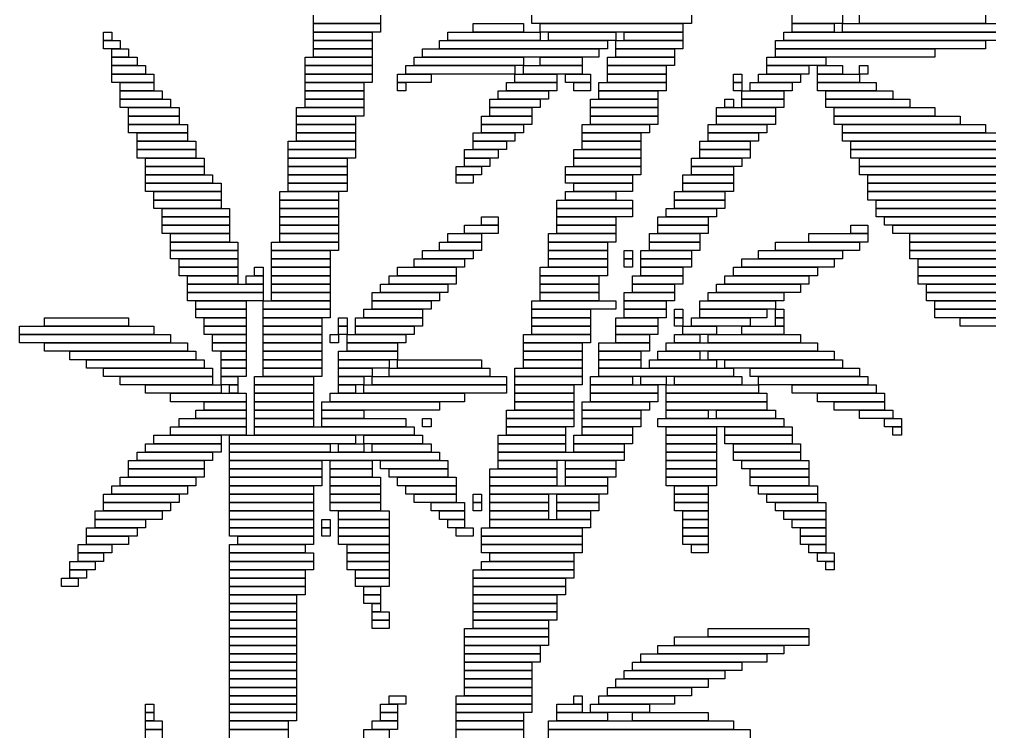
# Model space of a CAD drawing. Extents: x 290 to 734, y 306 to 705.
# Drawn here: x 292 to 407.5, y 569.5 to 654.5 of the extents above; entities that cross this region are included whole.
import ezdxf

# ---------------------------------------------------------------- set-up
doc = ezdxf.new("R2010")
doc.units = 0

msp = doc.modelspace()

# ---------------------------------------------------------------- linework, layer by layer
for p, q in [((327, 654), (327, 655)), ((335, 655), (335, 654)), ((353, 654), (353, 655)), ((372, 655), (372, 654)), ((384, 654), (384, 655)), ((390, 655), (390, 654)), ((392, 654), (392, 655)), ((407, 655), (407, 654)), ((335, 654), (327, 654)), ((327, 654), (335, 654)), ((327, 653), (327, 654)), ((335, 654), (335, 653)), ((346, 654), (352, 654)), ((346, 653), (346, 654)), ((352, 654), (352, 653)), ((372, 654), (353, 654)), ((354, 654), (371, 654)), ((354, 653), (354, 654)), ((371, 654), (371, 653)), ((390, 654), (384, 654)), ((384, 654), (389, 654)), ((384, 653), (384, 654)), ((389, 654), (389, 653)), ((390, 654), (409, 654)), ((390, 653), (390, 654)), ((407, 654), (392, 654)), ((302, 653), (303, 653)), ((302, 652), (302, 653)), ((303, 653), (303, 652)), ((335, 653), (327, 653)), ((327, 653), (334, 653)), ((327, 652), (327, 653)), ((334, 653), (334, 652)), ((343, 653), (354, 653)), ((343, 652), (343, 653)), ((352, 653), (346, 653)), ((371, 653), (354, 653)), ((354, 653), (354, 652)), ((355, 653), (363, 653)), ((355, 652), (355, 653)), ((363, 653), (363, 652)), ((364, 653), (371, 653)), ((364, 652), (364, 653)), ((371, 653), (371, 652)), ((383, 653), (411, 653)), ((383, 652), (383, 653)), ((389, 653), (384, 653)), ((409, 653), (390, 653)), ((303, 652), (302, 652)), ((302, 652), (304, 652)), ((302, 651), (302, 652)), ((304, 652), (304, 651)), ((334, 652), (327, 652)), ((327, 652), (334, 652)), ((327, 651), (327, 652)), ((334, 652), (334, 651)), ((342, 652), (362, 652)), ((342, 651), (342, 652)), ((354, 652), (343, 652)), ((363, 652), (355, 652)), ((362, 652), (362, 651)), ((363, 652), (371, 652)), ((363, 651), (363, 652)), ((371, 652), (364, 652)), ((371, 652), (371, 651)), ((382, 652), (407, 652)), ((382, 651), (382, 652)), ((411, 652), (383, 652)), ((407, 652), (407, 651)), ((304, 651), (302, 651)), ((303, 651), (305, 651)), ((303, 650), (303, 651)), ((305, 651), (305, 650)), ((334, 651), (327, 651)), ((327, 651), (334, 651)), ((327, 650), (327, 651)), ((334, 651), (334, 650)), ((340, 651), (361, 651)), ((340, 650), (340, 651)), ((362, 651), (342, 651)), ((361, 651), (361, 650)), ((371, 651), (363, 651)), ((363, 651), (370, 651)), ((363, 650), (363, 651)), ((370, 651), (370, 650)), ((407, 651), (382, 651)), ((382, 651), (401, 651)), ((382, 650), (382, 651)), ((401, 651), (401, 650)), ((305, 650), (303, 650)), ((303, 650), (306, 650)), ((303, 649), (303, 650)), ((306, 650), (306, 649)), ((326, 650), (334, 650)), ((326, 649), (326, 650)), ((334, 650), (327, 650)), ((334, 650), (334, 649)), ((339, 650), (352, 650)), ((339, 649), (339, 650)), ((361, 650), (340, 650)), ((352, 650), (352, 649)), ((354, 650), (359, 650)), ((354, 649), (354, 650)), ((359, 650), (359, 649)), ((362, 650), (370, 650)), ((362, 649), (362, 650)), ((370, 650), (363, 650)), ((370, 650), (370, 649)), ((381, 650), (388, 650)), ((381, 649), (381, 650)), ((401, 650), (382, 650)), ((388, 650), (388, 649)), ((306, 649), (303, 649)), ((303, 649), (307, 649)), ((303, 648), (303, 649)), ((307, 648), (303, 648)), ((303, 648), (308, 648)), ((303, 647), (303, 648)), ((307, 649), (307, 648)), ((308, 648), (308, 647)), ((334, 649), (326, 649)), ((326, 649), (334, 649)), ((326, 648), (326, 649)), ((334, 648), (326, 648)), ((326, 648), (334, 648)), ((326, 647), (326, 648)), ((334, 649), (334, 648)), ((334, 648), (334, 647)), ((337, 648), (341, 648)), ((337, 647), (337, 648)), ((338, 649), (351, 649)), ((338, 648), (338, 649)), ((351, 648), (338, 648)), ((352, 649), (339, 649)), ((341, 648), (341, 647)), ((351, 649), (351, 648)), ((351, 648), (356, 648)), ((351, 647), (351, 648)), ((352, 649), (359, 649)), ((352, 648), (352, 649)), ((359, 648), (352, 648)), ((359, 649), (354, 649)), ((356, 648), (356, 647)), ((357, 648), (360, 648)), ((357, 647), (357, 648)), ((359, 649), (359, 648)), ((360, 648), (360, 647)), ((370, 649), (362, 649)), ((362, 649), (369, 649)), ((362, 648), (362, 649)), ((369, 648), (362, 648)), ((362, 648), (369, 648)), ((362, 647), (362, 648)), ((369, 649), (369, 648)), ((369, 648), (369, 647)), ((377, 648), (378, 648)), ((377, 647), (377, 648)), ((378, 648), (378, 647)), ((380, 648), (385, 648)), ((380, 647), (380, 648)), ((388, 649), (381, 649)), ((381, 649), (386, 649)), ((381, 648), (381, 649)), ((386, 648), (381, 648)), ((385, 648), (385, 647)), ((386, 649), (386, 648)), ((387, 649), (390, 649)), ((387, 648), (387, 649)), ((390, 648), (387, 648)), ((387, 648), (392, 648)), ((387, 647), (387, 648)), ((390, 649), (390, 648)), ((392, 649), (393, 649)), ((392, 648), (392, 649)), ((393, 648), (392, 648)), ((392, 648), (392, 647)), ((393, 649), (393, 648)), ((308, 647), (303, 647)), ((304, 647), (308, 647)), ((304, 646), (304, 647)), ((308, 647), (308, 646)), ((334, 647), (326, 647)), ((326, 647), (333, 647)), ((326, 646), (326, 647)), ((333, 647), (333, 646)), ((341, 647), (337, 647)), ((337, 647), (338, 647)), ((337, 646), (337, 647)), ((338, 647), (338, 646)), ((350, 647), (356, 647)), ((350, 646), (350, 647)), ((356, 647), (351, 647)), ((356, 647), (356, 646)), ((360, 647), (357, 647)), ((358, 647), (360, 647)), ((358, 646), (358, 647)), ((360, 647), (360, 646)), ((361, 647), (369, 647)), ((361, 646), (361, 647)), ((369, 647), (362, 647)), ((369, 647), (369, 646)), ((378, 647), (377, 647)), ((377, 647), (378, 647)), ((377, 646), (377, 647)), ((378, 647), (378, 646)), ((379, 647), (384, 647)), ((379, 646), (379, 647)), ((385, 647), (380, 647)), ((384, 647), (384, 646)), ((392, 647), (387, 647)), ((387, 647), (394, 647)), ((387, 646), (387, 647)), ((394, 647), (394, 646)), ((308, 646), (304, 646)), ((304, 646), (309, 646)), ((304, 645), (304, 646)), ((309, 646), (309, 645)), ((333, 646), (326, 646)), ((326, 646), (333, 646)), ((326, 645), (326, 646)), ((333, 646), (333, 645)), ((338, 646), (337, 646)), ((349, 646), (355, 646)), ((349, 645), (349, 646)), ((356, 646), (350, 646)), ((355, 646), (355, 645)), ((360, 646), (358, 646)), ((369, 646), (361, 646)), ((361, 646), (368, 646)), ((361, 645), (361, 646)), ((368, 646), (368, 645)), ((378, 646), (377, 646)), ((378, 646), (383, 646)), ((378, 645), (378, 646)), ((384, 646), (379, 646)), ((383, 646), (383, 645)), ((394, 646), (387, 646)), ((388, 646), (396, 646)), ((388, 645), (388, 646)), ((396, 646), (396, 645)), ((309, 645), (304, 645)), ((304, 645), (310, 645)), ((304, 644), (304, 645)), ((310, 645), (310, 644)), ((333, 645), (326, 645)), ((326, 645), (333, 645)), ((326, 644), (326, 645)), ((333, 645), (333, 644)), ((348, 645), (354, 645)), ((348, 644), (348, 645)), ((355, 645), (349, 645)), ((354, 645), (354, 644)), ((360, 645), (368, 645)), ((360, 644), (360, 645)), ((368, 645), (361, 645)), ((368, 645), (368, 644)), ((376, 645), (377, 645)), ((376, 644), (376, 645)), ((377, 645), (377, 644)), ((383, 645), (378, 645)), ((378, 645), (383, 645)), ((378, 644), (378, 645)), ((383, 645), (383, 644)), ((396, 645), (388, 645)), ((388, 645), (398, 645)), ((388, 644), (388, 645)), ((398, 645), (398, 644)), ((310, 644), (304, 644)), ((305, 644), (311, 644)), ((305, 643), (305, 644)), ((311, 644), (311, 643)), ((325, 644), (333, 644)), ((325, 643), (325, 644)), ((333, 644), (326, 644)), ((333, 644), (333, 643)), ((354, 644), (348, 644)), ((348, 644), (353, 644)), ((348, 643), (348, 644)), ((353, 644), (353, 643)), ((368, 644), (360, 644)), ((360, 644), (368, 644)), ((360, 643), (360, 644)), ((368, 644), (368, 643)), ((375, 644), (382, 644)), ((375, 643), (375, 644)), ((377, 644), (376, 644)), ((383, 644), (378, 644)), ((382, 644), (382, 643)), ((398, 644), (388, 644)), ((389, 644), (401, 644)), ((389, 643), (389, 644)), ((401, 644), (401, 643)), ((311, 643), (305, 643)), ((305, 643), (311, 643)), ((305, 642), (305, 643)), ((311, 643), (311, 642)), ((333, 643), (325, 643)), ((325, 643), (332, 643)), ((325, 642), (325, 643)), ((332, 643), (332, 642)), ((347, 643), (353, 643)), ((347, 642), (347, 643)), ((353, 643), (348, 643)), ((353, 643), (353, 642)), ((368, 643), (360, 643)), ((360, 643), (368, 643)), ((360, 642), (360, 643)), ((368, 643), (368, 642)), ((382, 643), (375, 643)), ((375, 643), (382, 643)), ((375, 642), (375, 643)), ((382, 643), (382, 642)), ((401, 643), (389, 643)), ((389, 643), (404, 643)), ((389, 642), (389, 643)), ((404, 643), (404, 642)), ((311, 642), (305, 642)), ((305, 642), (312, 642)), ((305, 641), (305, 642)), ((312, 642), (312, 641)), ((332, 642), (325, 642)), ((325, 642), (332, 642)), ((325, 641), (325, 642)), ((332, 642), (332, 641)), ((353, 642), (347, 642)), ((347, 642), (352, 642)), ((347, 641), (347, 642)), ((352, 642), (352, 641)), ((359, 642), (367, 642)), ((359, 641), (359, 642)), ((368, 642), (360, 642)), ((367, 642), (367, 641)), ((374, 642), (381, 642)), ((374, 641), (374, 642)), ((382, 642), (375, 642)), ((381, 642), (381, 641)), ((404, 642), (389, 642)), ((390, 642), (407, 642)), ((390, 641), (390, 642)), ((407, 642), (407, 641)), ((312, 641), (305, 641)), ((306, 641), (312, 641)), ((306, 640), (306, 641)), ((312, 640), (306, 640)), ((306, 640), (313, 640)), ((306, 639), (306, 640)), ((312, 641), (312, 640)), ((313, 640), (313, 639)), ((324, 640), (332, 640)), ((324, 639), (324, 640)), ((332, 641), (325, 641)), ((325, 641), (332, 641)), ((325, 640), (325, 641)), ((332, 640), (325, 640)), ((332, 641), (332, 640)), ((332, 640), (332, 639)), ((346, 641), (351, 641)), ((346, 640), (346, 641)), ((351, 640), (346, 640)), ((346, 640), (350, 640)), ((346, 639), (346, 640)), ((352, 641), (347, 641)), ((350, 640), (350, 639)), ((351, 641), (351, 640)), ((367, 641), (359, 641)), ((359, 641), (366, 641)), ((359, 640), (359, 641)), ((366, 640), (359, 640)), ((359, 640), (366, 640)), ((359, 639), (359, 640)), ((366, 641), (366, 640)), ((366, 640), (366, 639)), ((373, 640), (379, 640)), ((373, 639), (373, 640)), ((381, 641), (374, 641)), ((374, 641), (380, 641)), ((374, 640), (374, 641)), ((380, 640), (374, 640)), ((379, 640), (379, 639)), ((380, 641), (380, 640)), ((407, 641), (390, 641)), ((390, 641), (410, 641)), ((390, 640), (390, 641)), ((410, 640), (390, 640)), ((391, 640), (414, 640)), ((391, 639), (391, 640)), ((313, 639), (306, 639)), ((306, 639), (313, 639)), ((306, 638), (306, 639)), ((313, 639), (313, 638)), ((332, 639), (324, 639)), ((324, 639), (332, 639)), ((324, 638), (324, 639)), ((332, 639), (332, 638)), ((345, 639), (349, 639)), ((345, 638), (345, 639)), ((350, 639), (346, 639)), ((349, 639), (349, 638)), ((358, 639), (366, 639)), ((358, 638), (358, 639)), ((366, 639), (359, 639)), ((366, 639), (366, 638)), ((379, 639), (373, 639)), ((373, 639), (379, 639)), ((373, 638), (373, 639)), ((379, 639), (379, 638)), ((414, 639), (391, 639)), ((391, 639), (418, 639)), ((391, 638), (391, 639)), ((313, 638), (306, 638)), ((307, 638), (314, 638)), ((307, 637), (307, 638)), ((314, 638), (314, 637)), ((332, 638), (324, 638)), ((324, 638), (331, 638)), ((324, 637), (324, 638)), ((331, 638), (331, 637)), ((349, 638), (345, 638)), ((345, 638), (348, 638)), ((345, 637), (345, 638)), ((348, 638), (348, 637)), ((366, 638), (358, 638)), ((358, 638), (366, 638)), ((358, 637), (358, 638)), ((366, 638), (366, 637)), ((372, 638), (378, 638)), ((372, 637), (372, 638)), ((379, 638), (373, 638)), ((378, 638), (378, 637)), ((418, 638), (391, 638)), ((392, 638), (421, 638)), ((392, 637), (392, 638)), ((314, 637), (307, 637)), ((307, 637), (314, 637)), ((307, 636), (307, 637)), ((314, 637), (314, 636)), ((331, 637), (324, 637)), ((324, 637), (331, 637)), ((324, 636), (324, 637)), ((331, 637), (331, 636)), ((344, 637), (347, 637)), ((344, 636), (344, 637)), ((348, 637), (345, 637)), ((347, 637), (347, 636)), ((357, 637), (366, 637)), ((357, 636), (357, 637)), ((366, 637), (358, 637)), ((366, 637), (366, 636)), ((378, 637), (372, 637)), ((372, 637), (377, 637)), ((372, 636), (372, 637)), ((377, 637), (377, 636)), ((421, 637), (392, 637)), ((392, 637), (425, 637)), ((392, 636), (392, 637)), ((314, 636), (307, 636)), ((307, 636), (315, 636)), ((307, 635), (307, 636)), ((315, 636), (315, 635)), ((331, 636), (324, 636)), ((324, 636), (331, 636)), ((324, 635), (324, 636)), ((331, 636), (331, 635)), ((347, 636), (344, 636)), ((344, 636), (346, 636)), ((344, 635), (344, 636)), ((346, 636), (346, 635)), ((366, 636), (357, 636)), ((357, 636), (365, 636)), ((357, 635), (357, 636)), ((365, 636), (365, 635)), ((371, 636), (377, 636)), ((371, 635), (371, 636)), ((377, 636), (372, 636)), ((377, 636), (377, 635)), ((425, 636), (392, 636)), ((393, 636), (430, 636)), ((393, 635), (393, 636)), ((315, 635), (307, 635)), ((307, 635), (316, 635)), ((307, 634), (307, 635)), ((316, 635), (316, 634)), ((331, 635), (324, 635)), ((324, 635), (331, 635)), ((324, 634), (324, 635)), ((331, 635), (331, 634)), ((346, 635), (344, 635)), ((365, 635), (357, 635)), ((358, 635), (365, 635)), ((358, 634), (358, 635)), ((365, 635), (365, 634)), ((377, 635), (371, 635)), ((371, 635), (377, 635)), ((371, 634), (371, 635)), ((377, 635), (377, 634)), ((430, 635), (393, 635)), ((393, 635), (436, 635)), ((393, 634), (393, 635)), ((316, 634), (307, 634)), ((308, 634), (316, 634)), ((308, 633), (308, 634)), ((316, 633), (308, 633)), ((308, 633), (316, 633)), ((308, 632), (308, 633)), ((316, 634), (316, 633)), ((316, 633), (316, 632)), ((323, 634), (330, 634)), ((323, 633), (323, 634)), ((330, 633), (323, 633)), ((323, 633), (330, 633)), ((323, 632), (323, 633)), ((331, 634), (324, 634)), ((330, 634), (330, 633)), ((330, 633), (330, 632)), ((356, 633), (365, 633)), ((356, 632), (356, 633)), ((357, 634), (363, 634)), ((357, 633), (357, 634)), ((363, 633), (357, 633)), ((365, 634), (358, 634)), ((363, 634), (363, 633)), ((365, 633), (365, 632)), ((370, 634), (376, 634)), ((370, 633), (370, 634)), ((376, 633), (370, 633)), ((370, 633), (376, 633)), ((370, 632), (370, 633)), ((377, 634), (371, 634)), ((376, 634), (376, 633)), ((376, 633), (376, 632)), ((436, 634), (393, 634)), ((393, 634), (441, 634)), ((393, 633), (393, 634)), ((441, 633), (393, 633)), ((394, 633), (448, 633)), ((394, 632), (394, 633)), ((316, 632), (308, 632)), ((309, 632), (317, 632)), ((309, 631), (309, 632)), ((317, 632), (317, 631)), ((330, 632), (323, 632)), ((323, 632), (330, 632)), ((323, 631), (323, 632)), ((330, 632), (330, 631)), ((365, 632), (356, 632)), ((356, 632), (365, 632)), ((356, 631), (356, 632)), ((365, 632), (365, 631)), ((369, 632), (375, 632)), ((369, 631), (369, 632)), ((376, 632), (370, 632)), ((375, 632), (375, 631)), ((448, 632), (394, 632)), ((394, 632), (455, 632)), ((394, 631), (394, 632)), ((317, 631), (309, 631)), ((309, 631), (317, 631)), ((309, 630), (309, 631)), ((317, 631), (317, 630)), ((330, 631), (323, 631)), ((323, 631), (330, 631)), ((323, 630), (323, 631)), ((330, 631), (330, 630)), ((347, 631), (349, 631)), ((347, 630), (347, 631)), ((349, 631), (349, 630)), ((365, 631), (356, 631)), ((356, 631), (363, 631)), ((356, 630), (356, 631)), ((363, 631), (363, 630)), ((368, 631), (374, 631)), ((368, 630), (368, 631)), ((375, 631), (369, 631)), ((374, 631), (374, 630)), ((455, 631), (394, 631)), ((395, 631), (466, 631)), ((395, 630), (395, 631)), ((317, 630), (309, 630)), ((309, 630), (317, 630)), ((309, 629), (309, 630)), ((317, 630), (317, 629)), ((330, 630), (323, 630)), ((323, 630), (330, 630)), ((323, 629), (323, 630)), ((330, 630), (330, 629)), ((345, 630), (349, 630)), ((345, 629), (345, 630)), ((349, 630), (347, 630)), ((349, 630), (349, 629)), ((363, 630), (356, 630)), ((356, 630), (363, 630)), ((356, 629), (356, 630)), ((363, 630), (363, 629)), ((374, 630), (368, 630)), ((368, 630), (374, 630)), ((368, 629), (368, 630)), ((374, 630), (374, 629)), ((391, 630), (393, 630)), ((391, 629), (391, 630)), ((393, 630), (393, 629)), ((466, 630), (395, 630)), ((396, 630), (477, 630)), ((396, 629), (396, 630)), ((317, 629), (309, 629)), ((310, 629), (317, 629)), ((310, 628), (310, 629)), ((317, 629), (317, 628)), ((330, 629), (323, 629)), ((323, 629), (330, 629)), ((323, 628), (323, 629)), ((330, 629), (330, 628)), ((343, 629), (347, 629)), ((343, 628), (343, 629)), ((349, 629), (345, 629)), ((347, 629), (347, 628)), ((355, 629), (363, 629)), ((355, 628), (355, 629)), ((363, 629), (356, 629)), ((363, 629), (363, 628)), ((367, 629), (373, 629)), ((367, 628), (367, 629)), ((374, 629), (368, 629)), ((373, 629), (373, 628)), ((386, 629), (393, 629)), ((386, 628), (386, 629)), ((393, 629), (391, 629)), ((393, 629), (393, 628)), ((477, 629), (396, 629)), ((398, 629), (495, 629)), ((398, 628), (398, 629)), ((317, 628), (310, 628)), ((310, 628), (318, 628)), ((310, 627), (310, 628)), ((318, 628), (318, 627)), ((322, 628), (330, 628)), ((322, 627), (322, 628)), ((330, 628), (323, 628)), ((330, 628), (330, 627)), ((342, 628), (347, 628)), ((342, 627), (342, 628)), ((347, 628), (343, 628)), ((347, 628), (347, 627)), ((363, 628), (355, 628)), ((355, 628), (362, 628)), ((355, 627), (355, 628)), ((362, 628), (362, 627)), ((373, 628), (367, 628)), ((367, 628), (373, 628)), ((367, 627), (367, 628)), ((373, 628), (373, 627)), ((382, 628), (392, 628)), ((382, 627), (382, 628)), ((393, 628), (386, 628)), ((392, 628), (392, 627)), ((495, 628), (398, 628)), ((398, 628), (640, 628)), ((398, 627), (398, 628)), ((318, 627), (310, 627)), ((310, 627), (318, 627)), ((310, 626), (310, 627)), ((318, 627), (318, 626)), ((330, 627), (322, 627)), ((322, 627), (329, 627)), ((322, 626), (322, 627)), ((329, 627), (329, 626)), ((340, 627), (346, 627)), ((340, 626), (340, 627)), ((347, 627), (342, 627)), ((346, 627), (346, 626)), ((362, 627), (355, 627)), ((355, 627), (362, 627)), ((355, 626), (355, 627)), ((362, 627), (362, 626)), ((364, 627), (365, 627)), ((364, 626), (364, 627)), ((365, 627), (365, 626)), ((366, 627), (372, 627)), ((366, 626), (366, 627)), ((373, 627), (367, 627)), ((372, 627), (372, 626)), ((380, 627), (390, 627)), ((380, 626), (380, 627)), ((392, 627), (382, 627)), ((390, 627), (390, 626)), ((640, 627), (398, 627)), ((398, 627), (639, 627)), ((398, 626), (398, 627)), ((318, 626), (310, 626)), ((311, 626), (318, 626)), ((311, 625), (311, 626)), ((318, 625), (311, 625)), ((311, 625), (318, 625)), ((311, 624), (311, 625)), ((318, 626), (318, 625)), ((318, 625), (318, 624)), ((320, 625), (321, 625)), ((320, 624), (320, 625)), ((321, 625), (321, 624)), ((329, 626), (322, 626)), ((322, 626), (329, 626)), ((322, 625), (322, 626)), ((329, 625), (322, 625)), ((322, 625), (329, 625)), ((322, 624), (322, 625)), ((329, 626), (329, 625)), ((329, 625), (329, 624)), ((337, 625), (344, 625)), ((337, 624), (337, 625)), ((339, 626), (345, 626)), ((339, 625), (339, 626)), ((345, 625), (339, 625)), ((346, 626), (340, 626)), ((344, 625), (344, 624)), ((345, 626), (345, 625)), ((354, 625), (362, 625)), ((354, 624), (354, 625)), ((362, 626), (355, 626)), ((355, 626), (362, 626)), ((355, 625), (355, 626)), ((362, 625), (355, 625)), ((362, 626), (362, 625)), ((362, 625), (362, 624)), ((365, 626), (364, 626)), ((364, 626), (365, 626)), ((364, 625), (364, 626)), ((365, 625), (364, 625)), ((365, 626), (365, 625)), ((372, 626), (366, 626)), ((366, 626), (372, 626)), ((366, 625), (366, 626)), ((372, 625), (366, 625)), ((366, 625), (371, 625)), ((366, 624), (366, 625)), ((371, 625), (371, 624)), ((372, 626), (372, 625)), ((377, 625), (387, 625)), ((377, 624), (377, 625)), ((378, 626), (389, 626)), ((378, 625), (378, 626)), ((389, 625), (378, 625)), ((390, 626), (380, 626)), ((387, 625), (387, 624)), ((389, 626), (389, 625)), ((639, 626), (398, 626)), ((399, 626), (639, 626)), ((399, 625), (399, 626)), ((639, 625), (399, 625)), ((399, 625), (639, 625)), ((399, 624), (399, 625)), ((318, 624), (311, 624)), ((312, 624), (318, 624)), ((312, 623), (312, 624)), ((318, 624), (318, 623)), ((319, 624), (321, 624)), ((319, 623), (319, 624)), ((321, 624), (320, 624)), ((321, 624), (321, 623)), ((329, 624), (322, 624)), ((322, 624), (329, 624)), ((322, 623), (322, 624)), ((329, 624), (329, 623)), ((336, 624), (344, 624)), ((336, 623), (336, 624)), ((344, 624), (337, 624)), ((344, 624), (344, 623)), ((362, 624), (354, 624)), ((354, 624), (361, 624)), ((354, 623), (354, 624)), ((361, 624), (361, 623)), ((365, 624), (371, 624)), ((365, 623), (365, 624)), ((371, 624), (366, 624)), ((371, 624), (371, 623)), ((376, 624), (386, 624)), ((376, 623), (376, 624)), ((387, 624), (377, 624)), ((386, 624), (386, 623)), ((639, 624), (399, 624)), ((399, 624), (638, 624)), ((399, 623), (399, 624)), ((318, 623), (312, 623)), ((312, 623), (321, 623)), ((312, 622), (312, 623)), ((321, 623), (319, 623)), ((321, 623), (321, 622)), ((329, 623), (322, 623)), ((322, 623), (329, 623)), ((322, 622), (322, 623)), ((329, 623), (329, 622)), ((335, 623), (343, 623)), ((335, 622), (335, 623)), ((344, 623), (336, 623)), ((343, 623), (343, 622)), ((361, 623), (354, 623)), ((354, 623), (361, 623)), ((354, 622), (354, 623)), ((361, 623), (361, 622)), ((371, 623), (365, 623)), ((365, 623), (370, 623)), ((365, 622), (365, 623)), ((370, 623), (370, 622)), ((375, 623), (385, 623)), ((375, 622), (375, 623)), ((386, 623), (376, 623)), ((385, 623), (385, 622)), ((638, 623), (399, 623)), ((400, 623), (638, 623)), ((400, 622), (400, 623)), ((321, 622), (312, 622)), ((312, 622), (321, 622)), ((312, 621), (312, 622)), ((321, 622), (321, 621)), ((329, 622), (322, 622)), ((322, 622), (329, 622)), ((322, 621), (322, 622)), ((329, 622), (329, 621)), ((334, 622), (342, 622)), ((334, 621), (334, 622)), ((343, 622), (335, 622)), ((342, 622), (342, 621)), ((361, 622), (354, 622)), ((354, 622), (361, 622)), ((354, 621), (354, 622)), ((361, 622), (361, 621)), ((364, 622), (370, 622)), ((364, 621), (364, 622)), ((370, 622), (365, 622)), ((370, 622), (370, 621)), ((374, 622), (383, 622)), ((374, 621), (374, 622)), ((385, 622), (375, 622)), ((383, 622), (383, 621)), ((638, 622), (400, 622)), ((400, 622), (637, 622)), ((400, 621), (400, 622)), ((321, 621), (312, 621)), ((313, 621), (319, 621)), ((313, 620), (313, 621)), ((319, 621), (319, 620)), ((321, 621), (329, 621)), ((321, 620), (321, 621)), ((329, 621), (322, 621)), ((329, 621), (329, 620)), ((342, 621), (334, 621)), ((334, 621), (341, 621)), ((334, 620), (334, 621)), ((341, 621), (341, 620)), ((353, 621), (363, 621)), ((353, 620), (353, 621)), ((361, 621), (354, 621)), ((363, 621), (363, 620)), ((370, 621), (364, 621)), ((364, 621), (369, 621)), ((364, 620), (364, 621)), ((369, 621), (369, 620)), ((373, 621), (382, 621)), ((373, 620), (373, 621)), ((383, 621), (374, 621)), ((382, 621), (382, 620)), ((637, 621), (400, 621)), ((401, 621), (637, 621)), ((401, 620), (401, 621)), ((319, 620), (313, 620)), ((313, 620), (319, 620)), ((313, 619), (313, 620)), ((319, 620), (319, 619)), ((329, 620), (321, 620)), ((321, 620), (329, 620)), ((321, 619), (321, 620)), ((329, 620), (329, 619)), ((333, 620), (340, 620)), ((333, 619), (333, 620)), ((341, 620), (334, 620)), ((340, 620), (340, 619)), ((363, 620), (353, 620)), ((353, 620), (360, 620)), ((353, 619), (353, 620)), ((360, 620), (360, 619)), ((369, 620), (364, 620)), ((364, 620), (369, 620)), ((364, 619), (364, 620)), ((369, 620), (369, 619)), ((370, 620), (371, 620)), ((370, 619), (370, 620)), ((371, 620), (371, 619)), ((382, 620), (373, 620)), ((373, 620), (381, 620)), ((373, 619), (373, 620)), ((381, 620), (381, 619)), ((382, 620), (383, 620)), ((382, 619), (382, 620)), ((383, 620), (383, 619)), ((637, 620), (401, 620)), ((401, 620), (636, 620)), ((401, 619), (401, 620)), ((292, 618), (308, 618)), ((292, 617), (292, 618)), ((295, 619), (305, 619)), ((295, 618), (295, 619)), ((305, 618), (295, 618)), ((305, 619), (305, 618)), ((308, 618), (308, 617)), ((319, 619), (313, 619)), ((314, 619), (319, 619)), ((314, 618), (314, 619)), ((319, 618), (314, 618)), ((314, 618), (319, 618)), ((314, 617), (314, 618)), ((319, 619), (319, 618)), ((319, 618), (319, 617)), ((329, 619), (321, 619)), ((321, 619), (328, 619)), ((321, 618), (321, 619)), ((328, 618), (321, 618)), ((321, 618), (328, 618)), ((321, 617), (321, 618)), ((328, 619), (328, 618)), ((328, 618), (328, 617)), ((330, 619), (331, 619)), ((330, 618), (330, 619)), ((331, 618), (330, 618)), ((330, 618), (331, 618)), ((330, 617), (330, 618)), ((331, 619), (331, 618)), ((331, 618), (331, 617)), ((332, 619), (340, 619)), ((332, 618), (332, 619)), ((340, 618), (332, 618)), ((332, 618), (339, 618)), ((332, 617), (332, 618)), ((340, 619), (333, 619)), ((339, 618), (339, 617)), ((340, 619), (340, 618)), ((360, 619), (353, 619)), ((353, 619), (360, 619)), ((353, 618), (353, 619)), ((360, 618), (353, 618)), ((353, 618), (360, 618)), ((353, 617), (353, 618)), ((360, 619), (360, 618)), ((360, 618), (360, 617)), ((363, 619), (368, 619)), ((363, 618), (363, 619)), ((368, 618), (363, 618)), ((363, 618), (368, 618)), ((363, 617), (363, 618)), ((369, 619), (364, 619)), ((368, 619), (368, 618)), ((368, 618), (368, 617)), ((371, 619), (370, 619)), ((370, 619), (371, 619)), ((370, 618), (370, 619)), ((371, 618), (370, 618)), ((371, 619), (371, 618)), ((371, 618), (375, 618)), ((371, 617), (371, 618)), ((372, 619), (379, 619)), ((372, 618), (372, 619)), ((379, 618), (372, 618)), ((381, 619), (373, 619)), ((375, 618), (375, 617)), ((378, 618), (383, 618)), ((378, 617), (378, 618)), ((379, 619), (379, 618)), ((383, 619), (382, 619)), ((382, 619), (383, 619)), ((382, 618), (382, 619)), ((383, 618), (382, 618)), ((383, 619), (383, 618)), ((383, 618), (383, 617)), ((636, 619), (401, 619)), ((404, 619), (633, 619)), ((404, 618), (404, 619)), ((633, 618), (404, 618)), ((308, 617), (292, 617)), ((292, 617), (310, 617)), ((292, 616), (292, 617)), ((310, 617), (310, 616)), ((319, 617), (314, 617)), ((315, 617), (319, 617)), ((315, 616), (315, 617)), ((319, 617), (319, 616)), ((328, 617), (321, 617)), ((321, 617), (328, 617)), ((321, 616), (321, 617)), ((328, 617), (328, 616)), ((329, 617), (330, 617)), ((329, 616), (329, 617)), ((331, 617), (330, 617)), ((330, 617), (330, 616)), ((331, 617), (338, 617)), ((331, 616), (331, 617)), ((339, 617), (332, 617)), ((338, 617), (338, 616)), ((352, 617), (360, 617)), ((352, 616), (352, 617)), ((360, 617), (353, 617)), ((360, 617), (360, 616)), ((368, 617), (363, 617)), ((363, 617), (367, 617)), ((363, 616), (363, 617)), ((367, 617), (367, 616)), ((370, 617), (373, 617)), ((370, 616), (370, 617)), ((375, 617), (371, 617)), ((373, 617), (373, 616)), ((374, 617), (385, 617)), ((374, 616), (374, 617)), ((383, 617), (378, 617)), ((385, 617), (385, 616)), ((310, 616), (292, 616)), ((295, 616), (312, 616)), ((295, 615), (295, 616)), ((312, 616), (312, 615)), ((319, 616), (315, 616)), ((315, 616), (319, 616)), ((315, 615), (315, 616)), ((319, 616), (319, 615)), ((328, 616), (321, 616)), ((321, 616), (328, 616)), ((321, 615), (321, 616)), ((328, 616), (328, 615)), ((330, 616), (329, 616)), ((338, 616), (331, 616)), ((331, 616), (337, 616)), ((331, 615), (331, 616)), ((337, 616), (337, 615)), ((360, 616), (352, 616)), ((352, 616), (359, 616)), ((352, 615), (352, 616)), ((359, 616), (359, 615)), ((361, 616), (367, 616)), ((361, 615), (361, 616)), ((367, 616), (363, 616)), ((367, 616), (367, 615)), ((369, 616), (387, 616)), ((369, 615), (369, 616)), ((373, 616), (370, 616)), ((385, 616), (374, 616)), ((387, 616), (387, 615)), ((312, 615), (295, 615)), ((298, 615), (313, 615)), ((298, 614), (298, 615)), ((313, 615), (313, 614)), ((319, 615), (315, 615)), ((316, 615), (319, 615)), ((316, 614), (316, 615)), ((319, 615), (319, 614)), ((328, 615), (321, 615)), ((321, 615), (328, 615)), ((321, 614), (321, 615)), ((328, 615), (328, 614)), ((330, 615), (337, 615)), ((330, 614), (330, 615)), ((337, 615), (331, 615)), ((337, 615), (337, 614)), ((359, 615), (352, 615)), ((352, 615), (359, 615)), ((352, 614), (352, 615)), ((359, 615), (359, 614)), ((367, 615), (361, 615)), ((361, 615), (366, 615)), ((361, 614), (361, 615)), ((366, 615), (366, 614)), ((368, 615), (373, 615)), ((368, 614), (368, 615)), ((387, 615), (369, 615)), ((373, 615), (373, 614)), ((374, 615), (389, 615)), ((374, 614), (374, 615)), ((389, 615), (389, 614)), ((313, 614), (298, 614)), ((300, 614), (314, 614)), ((300, 613), (300, 614)), ((314, 614), (314, 613)), ((319, 614), (316, 614)), ((316, 614), (319, 614)), ((316, 613), (316, 614)), ((319, 614), (319, 613)), ((328, 614), (321, 614)), ((321, 614), (328, 614)), ((321, 613), (321, 614)), ((328, 614), (328, 613)), ((337, 614), (330, 614)), ((330, 614), (336, 614)), ((330, 613), (330, 614)), ((336, 614), (336, 613)), ((337, 614), (347, 614)), ((337, 613), (337, 614)), ((347, 614), (347, 613)), ((359, 614), (352, 614)), ((352, 614), (359, 614)), ((352, 613), (352, 614)), ((359, 614), (359, 613)), ((366, 614), (361, 614)), ((361, 614), (366, 614)), ((361, 613), (361, 614)), ((366, 614), (366, 613)), ((367, 614), (375, 614)), ((367, 613), (367, 614)), ((373, 614), (368, 614)), ((389, 614), (374, 614)), ((375, 614), (375, 613)), ((376, 614), (390, 614)), ((376, 613), (376, 614)), ((390, 614), (390, 613)), ((314, 613), (300, 613)), ((302, 613), (315, 613)), ((302, 612), (302, 613)), ((315, 613), (315, 612)), ((319, 613), (316, 613)), ((316, 613), (319, 613)), ((316, 612), (316, 613)), ((319, 613), (319, 612)), ((328, 613), (321, 613)), ((321, 613), (328, 613)), ((321, 612), (321, 613)), ((328, 613), (328, 612)), ((336, 613), (330, 613)), ((330, 613), (334, 613)), ((330, 612), (330, 613)), ((334, 613), (334, 612)), ((336, 613), (348, 613)), ((336, 612), (336, 613)), ((347, 613), (337, 613)), ((348, 613), (348, 612)), ((351, 613), (359, 613)), ((351, 612), (351, 613)), ((359, 613), (352, 613)), ((359, 613), (359, 612)), ((366, 613), (361, 613)), ((361, 613), (377, 613)), ((361, 612), (361, 613)), ((375, 613), (367, 613)), ((390, 613), (376, 613)), ((377, 613), (377, 612)), ((379, 613), (392, 613)), ((379, 612), (379, 613)), ((392, 613), (392, 612)), ((315, 612), (302, 612)), ((304, 612), (315, 612)), ((304, 611), (304, 612)), ((315, 611), (304, 611)), ((307, 611), (316, 611)), ((307, 610), (307, 611)), ((315, 612), (315, 611)), ((319, 612), (316, 612)), ((316, 612), (318, 612)), ((316, 611), (316, 612)), ((318, 611), (316, 611)), ((316, 611), (316, 610)), ((317, 611), (318, 611)), ((317, 610), (317, 611)), ((318, 612), (318, 611)), ((318, 611), (318, 610)), ((320, 612), (327, 612)), ((320, 611), (320, 612)), ((327, 611), (320, 611)), ((320, 611), (327, 611)), ((320, 610), (320, 611)), ((328, 612), (321, 612)), ((327, 612), (327, 611)), ((327, 611), (327, 610)), ((334, 612), (330, 612)), ((330, 612), (333, 612)), ((330, 611), (330, 612)), ((333, 611), (330, 611)), ((330, 611), (332, 611)), ((330, 610), (330, 611)), ((332, 611), (332, 610)), ((333, 612), (333, 611)), ((333, 611), (350, 611)), ((333, 610), (333, 611)), ((334, 612), (350, 612)), ((334, 611), (334, 612)), ((350, 611), (334, 611)), ((348, 612), (336, 612)), ((350, 612), (350, 611)), ((350, 611), (350, 610)), ((359, 612), (351, 612)), ((351, 612), (359, 612)), ((351, 611), (351, 612)), ((359, 611), (351, 611)), ((351, 611), (358, 611)), ((351, 610), (351, 611)), ((358, 611), (358, 610)), ((359, 612), (359, 611)), ((360, 612), (365, 612)), ((360, 611), (360, 612)), ((365, 611), (360, 611)), ((360, 611), (368, 611)), ((360, 610), (360, 611)), ((377, 612), (361, 612)), ((365, 612), (365, 611)), ((366, 612), (369, 612)), ((366, 611), (366, 612)), ((369, 611), (366, 611)), ((368, 611), (368, 610)), ((369, 612), (369, 611)), ((369, 611), (380, 611)), ((369, 610), (369, 611)), ((370, 612), (378, 612)), ((370, 611), (370, 612)), ((378, 611), (370, 611)), ((378, 612), (378, 611)), ((392, 612), (379, 612)), ((380, 612), (393, 612)), ((380, 611), (380, 612)), ((393, 611), (380, 611)), ((380, 611), (380, 610)), ((384, 611), (394, 611)), ((384, 610), (384, 611)), ((393, 612), (393, 611)), ((394, 611), (394, 610)), ((316, 610), (307, 610)), ((310, 610), (319, 610)), ((310, 609), (310, 610)), ((318, 610), (317, 610)), ((319, 610), (319, 609)), ((327, 610), (320, 610)), ((320, 610), (327, 610)), ((320, 609), (320, 610)), ((327, 610), (327, 609)), ((329, 610), (345, 610)), ((329, 609), (329, 610)), ((332, 610), (330, 610)), ((350, 610), (333, 610)), ((345, 610), (345, 609)), ((358, 610), (351, 610)), ((351, 610), (358, 610)), ((351, 609), (351, 610)), ((358, 610), (358, 609)), ((368, 610), (360, 610)), ((360, 610), (368, 610)), ((360, 609), (360, 610)), ((368, 610), (368, 609)), ((380, 610), (369, 610)), ((369, 610), (381, 610)), ((369, 609), (369, 610)), ((381, 610), (381, 609)), ((394, 610), (384, 610)), ((387, 610), (395, 610)), ((387, 609), (387, 610)), ((395, 610), (395, 609)), ((319, 609), (310, 609)), ((314, 609), (319, 609)), ((314, 608), (314, 609)), ((319, 609), (319, 608)), ((327, 609), (320, 609)), ((320, 609), (327, 609)), ((320, 608), (320, 609)), ((327, 609), (327, 608)), ((328, 609), (342, 609)), ((328, 608), (328, 609)), ((345, 609), (329, 609)), ((342, 609), (342, 608)), ((358, 609), (351, 609)), ((351, 609), (358, 609)), ((351, 608), (351, 609)), ((358, 609), (358, 608)), ((359, 609), (367, 609)), ((359, 608), (359, 609)), ((368, 609), (360, 609)), ((367, 609), (367, 608)), ((381, 609), (369, 609)), ((369, 609), (381, 609)), ((369, 608), (369, 609)), ((381, 609), (381, 608)), ((395, 609), (387, 609)), ((389, 609), (395, 609)), ((389, 608), (389, 609)), ((395, 609), (395, 608)), ((313, 608), (319, 608)), ((313, 607), (313, 608)), ((319, 608), (314, 608)), ((319, 608), (319, 607)), ((327, 608), (320, 608)), ((320, 608), (327, 608)), ((320, 607), (320, 608)), ((327, 608), (327, 607)), ((342, 608), (328, 608)), ((328, 608), (333, 608)), ((328, 607), (328, 608)), ((333, 608), (333, 607)), ((350, 608), (358, 608)), ((350, 607), (350, 608)), ((358, 608), (351, 608)), ((358, 608), (358, 607)), ((367, 608), (359, 608)), ((359, 608), (366, 608)), ((359, 607), (359, 608)), ((366, 608), (366, 607)), ((381, 608), (369, 608)), ((369, 608), (374, 608)), ((369, 607), (369, 608)), ((374, 608), (374, 607)), ((375, 608), (382, 608)), ((375, 607), (375, 608)), ((382, 608), (382, 607)), ((395, 608), (389, 608)), ((392, 608), (396, 608)), ((392, 607), (392, 608)), ((396, 608), (396, 607)), ((311, 607), (319, 607)), ((311, 606), (311, 607)), ((319, 607), (313, 607)), ((319, 607), (319, 606)), ((327, 607), (320, 607)), ((320, 607), (327, 607)), ((320, 606), (320, 607)), ((327, 607), (327, 606)), ((333, 607), (328, 607)), ((328, 607), (338, 607)), ((328, 606), (328, 607)), ((338, 607), (338, 606)), ((340, 607), (341, 607)), ((340, 606), (340, 607)), ((341, 607), (341, 606)), ((358, 607), (350, 607)), ((350, 607), (358, 607)), ((350, 606), (350, 607)), ((358, 607), (358, 606)), ((366, 607), (359, 607)), ((359, 607), (366, 607)), ((359, 606), (359, 607)), ((366, 607), (366, 606)), ((368, 607), (383, 607)), ((368, 606), (368, 607)), ((374, 607), (369, 607)), ((382, 607), (375, 607)), ((383, 607), (383, 606)), ((396, 607), (392, 607)), ((395, 607), (397, 607)), ((395, 606), (395, 607)), ((397, 607), (397, 606)), ((310, 606), (319, 606)), ((310, 605), (310, 606)), ((319, 606), (311, 606)), ((319, 606), (319, 605)), ((327, 606), (320, 606)), ((320, 606), (339, 606)), ((320, 605), (320, 606)), ((338, 606), (328, 606)), ((339, 606), (339, 605)), ((341, 606), (340, 606)), ((358, 606), (350, 606)), ((350, 606), (357, 606)), ((350, 605), (350, 606)), ((357, 606), (357, 605)), ((366, 606), (359, 606)), ((359, 606), (365, 606)), ((359, 605), (359, 606)), ((365, 606), (365, 605)), ((383, 606), (368, 606)), ((369, 606), (375, 606)), ((369, 605), (369, 606)), ((375, 606), (375, 605)), ((376, 606), (384, 606)), ((376, 605), (376, 606)), ((384, 606), (384, 605)), ((397, 606), (395, 606)), ((396, 606), (397, 606)), ((396, 605), (396, 606)), ((397, 606), (397, 605)), ((308, 605), (316, 605)), ((308, 604), (308, 605)), ((319, 605), (310, 605)), ((316, 605), (316, 604)), ((317, 605), (332, 605)), ((317, 604), (317, 605)), ((339, 605), (320, 605)), ((332, 605), (332, 604)), ((333, 605), (340, 605)), ((333, 604), (333, 605)), ((340, 605), (340, 604)), ((349, 605), (357, 605)), ((349, 604), (349, 605)), ((357, 605), (350, 605)), ((357, 605), (357, 604)), ((358, 605), (365, 605)), ((358, 604), (358, 605)), ((365, 605), (359, 605)), ((365, 605), (365, 604)), ((375, 605), (369, 605)), ((369, 605), (375, 605)), ((369, 604), (369, 605)), ((375, 605), (375, 604)), ((384, 605), (376, 605)), ((376, 605), (384, 605)), ((376, 604), (376, 605)), ((384, 605), (384, 604)), ((397, 605), (396, 605)), ((306, 603), (315, 603)), ((306, 602), (306, 603)), ((307, 604), (316, 604)), ((307, 603), (307, 604)), ((316, 603), (307, 603)), ((316, 604), (308, 604)), ((315, 603), (315, 602)), ((316, 604), (316, 603)), ((332, 604), (317, 604)), ((317, 604), (329, 604)), ((317, 603), (317, 604)), ((329, 603), (317, 603)), ((317, 603), (342, 603)), ((317, 602), (317, 603)), ((329, 604), (329, 603)), ((330, 604), (333, 604)), ((330, 603), (330, 604)), ((333, 603), (330, 603)), ((340, 604), (333, 604)), ((333, 604), (333, 603)), ((334, 604), (341, 604)), ((334, 603), (334, 604)), ((341, 603), (334, 603)), ((341, 604), (341, 603)), ((342, 603), (342, 602)), ((357, 604), (349, 604)), ((349, 604), (357, 604)), ((349, 603), (349, 604)), ((357, 603), (349, 603)), ((349, 603), (364, 603)), ((349, 602), (349, 603)), ((357, 604), (357, 603)), ((365, 604), (358, 604)), ((358, 604), (364, 604)), ((358, 603), (358, 604)), ((364, 603), (358, 603)), ((364, 604), (364, 603)), ((364, 603), (364, 602)), ((375, 604), (369, 604)), ((369, 604), (375, 604)), ((369, 603), (369, 604)), ((375, 603), (369, 603)), ((369, 603), (375, 603)), ((369, 602), (369, 603)), ((375, 604), (375, 603)), ((375, 603), (375, 602)), ((384, 604), (376, 604)), ((377, 604), (385, 604)), ((377, 603), (377, 604)), ((385, 603), (377, 603)), ((377, 603), (385, 603)), ((377, 602), (377, 603)), ((385, 604), (385, 603)), ((385, 603), (385, 602)), ((305, 602), (314, 602)), ((305, 601), (305, 602)), ((315, 602), (306, 602)), ((314, 602), (314, 601)), ((342, 602), (317, 602)), ((317, 602), (328, 602)), ((317, 601), (317, 602)), ((328, 602), (328, 601)), ((329, 602), (334, 602)), ((329, 601), (329, 602)), ((334, 602), (334, 601)), ((335, 602), (343, 602)), ((335, 601), (335, 602)), ((343, 602), (343, 601)), ((364, 602), (349, 602)), ((349, 602), (356, 602)), ((349, 601), (349, 602)), ((356, 602), (356, 601)), ((357, 602), (363, 602)), ((357, 601), (357, 602)), ((363, 602), (363, 601)), ((375, 602), (369, 602)), ((369, 602), (375, 602)), ((369, 601), (369, 602)), ((375, 602), (375, 601)), ((385, 602), (377, 602)), ((378, 602), (386, 602)), ((378, 601), (378, 602)), ((386, 602), (386, 601)), ((314, 601), (305, 601)), ((305, 601), (314, 601)), ((305, 600), (305, 601)), ((314, 601), (314, 600)), ((328, 601), (317, 601)), ((317, 601), (328, 601)), ((317, 600), (317, 601)), ((328, 601), (328, 600)), ((334, 601), (329, 601)), ((329, 601), (334, 601)), ((329, 600), (329, 601)), ((334, 601), (334, 600)), ((343, 601), (335, 601)), ((336, 601), (343, 601)), ((336, 600), (336, 601)), ((343, 601), (343, 600)), ((348, 601), (356, 601)), ((348, 600), (348, 601)), ((356, 601), (349, 601)), ((356, 601), (356, 600)), ((363, 601), (357, 601)), ((357, 601), (363, 601)), ((357, 600), (357, 601)), ((363, 601), (363, 600)), ((375, 601), (369, 601)), ((369, 601), (375, 601)), ((369, 600), (369, 601)), ((375, 601), (375, 600)), ((386, 601), (378, 601)), ((379, 601), (386, 601)), ((379, 600), (379, 601)), ((386, 601), (386, 600)), ((304, 600), (313, 600)), ((304, 599), (304, 600)), ((314, 600), (305, 600)), ((313, 600), (313, 599)), ((328, 600), (317, 600)), ((317, 600), (328, 600)), ((317, 599), (317, 600)), ((328, 600), (328, 599)), ((334, 600), (329, 600)), ((329, 600), (335, 600)), ((329, 599), (329, 600)), ((335, 600), (335, 599)), ((343, 600), (336, 600)), ((337, 600), (344, 600)), ((337, 599), (337, 600)), ((344, 600), (344, 599)), ((356, 600), (348, 600)), ((348, 600), (356, 600)), ((348, 599), (348, 600)), ((356, 600), (356, 599)), ((363, 600), (357, 600)), ((357, 600), (362, 600)), ((357, 599), (357, 600)), ((362, 600), (362, 599)), ((375, 600), (369, 600)), ((369, 600), (375, 600)), ((369, 599), (369, 600)), ((375, 600), (375, 599)), ((386, 600), (379, 600)), ((379, 600), (386, 600)), ((379, 599), (379, 600)), ((386, 600), (386, 599)), ((303, 599), (312, 599)), ((303, 598), (303, 599)), ((313, 599), (304, 599)), ((312, 599), (312, 598)), ((328, 599), (317, 599)), ((317, 599), (327, 599)), ((317, 598), (317, 599)), ((327, 599), (327, 598)), ((335, 599), (329, 599)), ((329, 599), (335, 599)), ((329, 598), (329, 599)), ((335, 599), (335, 598)), ((344, 599), (337, 599)), ((338, 599), (344, 599)), ((338, 598), (338, 599)), ((344, 599), (344, 598)), ((356, 599), (348, 599)), ((348, 599), (362, 599)), ((348, 598), (348, 599)), ((362, 599), (357, 599)), ((362, 599), (362, 598)), ((375, 599), (369, 599)), ((370, 599), (374, 599)), ((370, 598), (370, 599)), ((374, 599), (374, 598)), ((386, 599), (379, 599)), ((380, 599), (387, 599)), ((380, 598), (380, 599)), ((387, 599), (387, 598)), ((302, 598), (311, 598)), ((302, 597), (302, 598)), ((312, 598), (303, 598)), ((311, 598), (311, 597)), ((327, 598), (317, 598)), ((317, 598), (327, 598)), ((317, 597), (317, 598)), ((327, 598), (327, 597)), ((335, 598), (329, 598)), ((329, 598), (335, 598)), ((329, 597), (329, 598)), ((335, 598), (335, 597)), ((344, 598), (338, 598)), ((339, 598), (344, 598)), ((339, 597), (339, 598)), ((344, 598), (344, 597)), ((346, 598), (347, 598)), ((346, 597), (346, 598)), ((347, 598), (347, 597)), ((362, 598), (348, 598)), ((348, 598), (355, 598)), ((348, 597), (348, 598)), ((355, 598), (355, 597)), ((356, 598), (361, 598)), ((356, 597), (356, 598)), ((361, 598), (361, 597)), ((374, 598), (370, 598)), ((370, 598), (374, 598)), ((370, 597), (370, 598)), ((374, 598), (374, 597)), ((387, 598), (380, 598)), ((381, 598), (387, 598)), ((381, 597), (381, 598)), ((387, 598), (387, 597)), ((301, 596), (309, 596)), ((301, 595), (301, 596)), ((311, 597), (302, 597)), ((302, 597), (310, 597)), ((302, 596), (302, 597)), ((310, 596), (302, 596)), ((309, 596), (309, 595)), ((310, 597), (310, 596)), ((327, 597), (317, 597)), ((317, 597), (327, 597)), ((317, 596), (317, 597)), ((327, 596), (317, 596)), ((317, 596), (327, 596)), ((317, 595), (317, 596)), ((327, 597), (327, 596)), ((327, 596), (327, 595)), ((335, 597), (329, 597)), ((329, 597), (335, 597)), ((329, 596), (329, 597)), ((335, 596), (329, 596)), ((330, 596), (336, 596)), ((330, 595), (330, 596)), ((335, 597), (335, 596)), ((336, 596), (336, 595)), ((344, 597), (339, 597)), ((341, 597), (345, 597)), ((341, 596), (341, 597)), ((345, 596), (341, 596)), ((342, 596), (345, 596)), ((342, 595), (342, 596)), ((345, 597), (345, 596)), ((345, 596), (345, 595)), ((347, 597), (346, 597)), ((346, 597), (347, 597)), ((346, 596), (346, 597)), ((347, 596), (346, 596)), ((347, 597), (347, 596)), ((355, 597), (348, 597)), ((348, 597), (355, 597)), ((348, 596), (348, 597)), ((355, 596), (348, 596)), ((348, 596), (355, 596)), ((348, 595), (348, 596)), ((355, 597), (355, 596)), ((355, 596), (355, 595)), ((361, 597), (356, 597)), ((356, 597), (361, 597)), ((356, 596), (356, 597)), ((361, 596), (356, 596)), ((356, 596), (360, 596)), ((356, 595), (356, 596)), ((360, 596), (360, 595)), ((361, 597), (361, 596)), ((374, 597), (370, 597)), ((370, 597), (374, 597)), ((370, 596), (370, 597)), ((374, 596), (370, 596)), ((371, 596), (374, 596)), ((371, 595), (371, 596)), ((374, 597), (374, 596)), ((374, 596), (374, 595)), ((387, 597), (381, 597)), ((382, 597), (388, 597)), ((382, 596), (382, 597)), ((388, 596), (382, 596)), ((383, 596), (388, 596)), ((383, 595), (383, 596)), ((388, 597), (388, 596)), ((388, 596), (388, 595)), ((309, 595), (301, 595)), ((301, 595), (307, 595)), ((301, 594), (301, 595)), ((307, 595), (307, 594)), ((327, 595), (317, 595)), ((317, 595), (327, 595)), ((317, 594), (317, 595)), ((327, 595), (327, 594)), ((328, 595), (329, 595)), ((328, 594), (328, 595)), ((329, 595), (329, 594)), ((336, 595), (330, 595)), ((330, 595), (336, 595)), ((330, 594), (330, 595)), ((336, 595), (336, 594)), ((345, 595), (342, 595)), ((343, 595), (345, 595)), ((343, 594), (343, 595)), ((345, 595), (345, 594)), ((355, 595), (348, 595)), ((348, 595), (360, 595)), ((348, 594), (348, 595)), ((360, 595), (356, 595)), ((360, 595), (360, 594)), ((374, 595), (371, 595)), ((371, 595), (374, 595)), ((371, 594), (371, 595)), ((374, 595), (374, 594)), ((388, 595), (383, 595)), ((384, 595), (388, 595)), ((384, 594), (384, 595)), ((388, 595), (388, 594)), ((300, 594), (306, 594)), ((300, 593), (300, 594)), ((307, 594), (301, 594)), ((306, 594), (306, 593)), ((327, 594), (317, 594)), ((317, 594), (327, 594)), ((317, 593), (317, 594)), ((327, 594), (327, 593)), ((329, 594), (328, 594)), ((328, 594), (329, 594)), ((328, 593), (328, 594)), ((329, 594), (329, 593)), ((336, 594), (330, 594)), ((330, 594), (336, 594)), ((330, 593), (330, 594)), ((336, 594), (336, 593)), ((345, 594), (343, 594)), ((344, 594), (346, 594)), ((344, 593), (344, 594)), ((346, 594), (346, 593)), ((347, 594), (359, 594)), ((347, 593), (347, 594)), ((360, 594), (348, 594)), ((359, 594), (359, 593)), ((374, 594), (371, 594)), ((371, 594), (374, 594)), ((371, 593), (371, 594)), ((374, 594), (374, 593)), ((388, 594), (384, 594)), ((385, 594), (388, 594)), ((385, 593), (385, 594)), ((388, 594), (388, 593)), ((306, 593), (300, 593)), ((300, 593), (305, 593)), ((300, 592), (300, 593)), ((305, 593), (305, 592)), ((327, 593), (317, 593)), ((318, 593), (327, 593)), ((318, 592), (318, 593)), ((327, 593), (327, 592)), ((329, 593), (328, 593)), ((336, 593), (330, 593)), ((330, 593), (336, 593)), ((330, 592), (330, 593)), ((336, 593), (336, 592)), ((346, 593), (344, 593)), ((359, 593), (347, 593)), ((347, 593), (359, 593)), ((347, 592), (347, 593)), ((359, 593), (359, 592)), ((374, 593), (371, 593)), ((371, 593), (374, 593)), ((371, 592), (371, 593)), ((374, 593), (374, 592)), ((388, 593), (385, 593)), ((385, 593), (388, 593)), ((385, 592), (385, 593)), ((388, 593), (388, 592)), ((299, 592), (303, 592)), ((299, 591), (299, 592)), ((305, 592), (300, 592)), ((303, 592), (303, 591)), ((317, 592), (326, 592)), ((317, 591), (317, 592)), ((327, 592), (318, 592)), ((326, 592), (326, 591)), ((336, 592), (330, 592)), ((331, 592), (336, 592)), ((331, 591), (331, 592)), ((336, 592), (336, 591)), ((359, 592), (347, 592)), ((347, 592), (359, 592)), ((347, 591), (347, 592)), ((359, 592), (359, 591)), ((374, 592), (371, 592)), ((372, 592), (374, 592)), ((372, 591), (372, 592)), ((374, 592), (374, 591)), ((388, 592), (385, 592)), ((386, 592), (388, 592)), ((386, 591), (386, 592)), ((388, 592), (388, 591)), ((303, 591), (299, 591)), ((299, 591), (302, 591)), ((299, 590), (299, 591)), ((302, 591), (302, 590)), ((326, 591), (317, 591)), ((317, 591), (327, 591)), ((317, 590), (317, 591)), ((327, 591), (327, 590)), ((336, 591), (331, 591)), ((331, 591), (336, 591)), ((331, 590), (331, 591)), ((336, 591), (336, 590)), ((359, 591), (347, 591)), ((348, 591), (358, 591)), ((348, 590), (348, 591)), ((358, 591), (358, 590)), ((374, 591), (372, 591)), ((388, 591), (386, 591)), ((387, 591), (389, 591)), ((387, 590), (387, 591)), ((389, 591), (389, 590)), ((298, 590), (301, 590)), ((298, 589), (298, 590)), ((302, 590), (299, 590)), ((301, 590), (301, 589)), ((327, 590), (317, 590)), ((317, 590), (327, 590)), ((317, 589), (317, 590)), ((327, 590), (327, 589)), ((336, 590), (331, 590)), ((331, 590), (336, 590)), ((331, 589), (331, 590)), ((336, 590), (336, 589)), ((347, 590), (358, 590)), ((347, 589), (347, 590)), ((358, 590), (348, 590)), ((358, 590), (358, 589)), ((389, 590), (387, 590)), ((388, 590), (389, 590)), ((388, 589), (388, 590)), ((389, 590), (389, 589)), ((297, 588), (299, 588)), ((297, 587), (297, 588)), ((301, 589), (298, 589)), ((298, 589), (300, 589)), ((298, 588), (298, 589)), ((300, 588), (298, 588)), ((299, 588), (299, 587)), ((300, 589), (300, 588)), ((327, 589), (317, 589)), ((317, 589), (326, 589)), ((317, 588), (317, 589)), ((326, 588), (317, 588)), ((317, 588), (326, 588)), ((317, 587), (317, 588)), ((326, 589), (326, 588)), ((326, 588), (326, 587)), ((336, 589), (331, 589)), ((332, 589), (336, 589)), ((332, 588), (332, 589)), ((336, 588), (332, 588)), ((332, 588), (336, 588)), ((332, 587), (332, 588)), ((336, 589), (336, 588)), ((336, 588), (336, 587)), ((346, 589), (358, 589)), ((346, 588), (346, 589)), ((358, 588), (346, 588)), ((346, 588), (357, 588)), ((346, 587), (346, 588)), ((358, 589), (347, 589)), ((357, 588), (357, 587)), ((358, 589), (358, 588)), ((389, 589), (388, 589)), ((299, 587), (297, 587)), ((326, 587), (317, 587)), ((317, 587), (326, 587)), ((317, 586), (317, 587)), ((326, 587), (326, 586)), ((336, 587), (332, 587)), ((333, 587), (335, 587)), ((333, 586), (333, 587)), ((335, 587), (335, 586)), ((357, 587), (346, 587)), ((346, 587), (357, 587)), ((346, 586), (346, 587)), ((357, 587), (357, 586)), ((326, 586), (317, 586)), ((317, 586), (325, 586)), ((317, 585), (317, 586)), ((325, 586), (325, 585)), ((335, 586), (333, 586)), ((333, 586), (335, 586)), ((333, 585), (333, 586)), ((335, 586), (335, 585)), ((357, 586), (346, 586)), ((346, 586), (356, 586)), ((346, 585), (346, 586)), ((356, 586), (356, 585)), ((325, 585), (317, 585)), ((317, 585), (325, 585)), ((317, 584), (317, 585)), ((325, 585), (325, 584)), ((335, 585), (333, 585)), ((334, 585), (335, 585)), ((334, 584), (334, 585)), ((335, 585), (335, 584)), ((356, 585), (346, 585)), ((346, 585), (356, 585)), ((346, 584), (346, 585)), ((356, 585), (356, 584)), ((325, 584), (317, 584)), ((317, 584), (325, 584)), ((317, 583), (317, 584)), ((325, 584), (325, 583)), ((335, 584), (334, 584)), ((334, 584), (336, 584)), ((334, 583), (334, 584)), ((336, 584), (336, 583)), ((356, 584), (346, 584)), ((346, 584), (356, 584)), ((346, 583), (346, 584)), ((356, 584), (356, 583)), ((325, 583), (317, 583)), ((317, 583), (325, 583)), ((317, 582), (317, 583)), ((325, 583), (325, 582)), ((336, 583), (334, 583)), ((334, 583), (336, 583)), ((334, 582), (334, 583)), ((336, 583), (336, 582)), ((356, 583), (346, 583)), ((346, 583), (355, 583)), ((346, 582), (346, 583)), ((355, 583), (355, 582)), ((325, 582), (317, 582)), ((317, 582), (325, 582)), ((317, 581), (317, 582)), ((325, 581), (317, 581)), ((317, 581), (325, 581)), ((317, 580), (317, 581)), ((325, 582), (325, 581)), ((325, 581), (325, 580)), ((336, 582), (334, 582)), ((345, 582), (355, 582)), ((345, 581), (345, 582)), ((355, 581), (345, 581)), ((345, 581), (355, 581)), ((345, 580), (345, 581)), ((355, 582), (346, 582)), ((355, 582), (355, 581)), ((355, 581), (355, 580)), ((370, 581), (386, 581)), ((370, 580), (370, 581)), ((374, 582), (386, 582)), ((374, 581), (374, 582)), ((386, 581), (374, 581)), ((386, 582), (386, 581)), ((386, 581), (386, 580)), ((325, 580), (317, 580)), ((317, 580), (325, 580)), ((317, 579), (317, 580)), ((325, 580), (325, 579)), ((355, 580), (345, 580)), ((345, 580), (354, 580)), ((345, 579), (345, 580)), ((354, 580), (354, 579)), ((368, 580), (383, 580)), ((368, 579), (368, 580)), ((386, 580), (370, 580)), ((383, 580), (383, 579)), ((325, 579), (317, 579)), ((317, 579), (325, 579)), ((317, 578), (317, 579)), ((325, 579), (325, 578)), ((354, 579), (345, 579)), ((345, 579), (354, 579)), ((345, 578), (345, 579)), ((354, 579), (354, 578)), ((366, 579), (381, 579)), ((366, 578), (366, 579)), ((383, 579), (368, 579)), ((381, 579), (381, 578)), ((325, 578), (317, 578)), ((317, 578), (325, 578)), ((317, 577), (317, 578)), ((325, 578), (325, 577)), ((354, 578), (345, 578)), ((345, 578), (353, 578)), ((345, 577), (345, 578)), ((353, 578), (353, 577)), ((365, 578), (378, 578)), ((365, 577), (365, 578)), ((381, 578), (366, 578)), ((378, 578), (378, 577)), ((325, 577), (317, 577)), ((317, 577), (325, 577)), ((317, 576), (317, 577)), ((325, 577), (325, 576)), ((353, 577), (345, 577)), ((345, 577), (353, 577)), ((345, 576), (345, 577)), ((353, 577), (353, 576)), ((364, 577), (376, 577)), ((364, 576), (364, 577)), ((378, 577), (365, 577)), ((376, 577), (376, 576)), ((325, 576), (317, 576)), ((317, 576), (325, 576)), ((317, 575), (317, 576)), ((325, 576), (325, 575)), ((353, 576), (345, 576)), ((345, 576), (353, 576)), ((345, 575), (345, 576)), ((353, 576), (353, 575)), ((363, 576), (374, 576)), ((363, 575), (363, 576)), ((376, 576), (364, 576)), ((374, 576), (374, 575)), ((325, 575), (317, 575)), ((317, 575), (325, 575)), ((317, 574), (317, 575)), ((325, 575), (325, 574)), ((353, 575), (345, 575)), ((345, 575), (353, 575)), ((345, 574), (345, 575)), ((353, 575), (353, 574)), ((362, 575), (372, 575)), ((362, 574), (362, 575)), ((374, 575), (363, 575)), ((372, 575), (372, 574)), ((307, 573), (308, 573)), ((307, 572), (307, 573)), ((308, 573), (308, 572)), ((325, 574), (317, 574)), ((317, 574), (325, 574)), ((317, 573), (317, 574)), ((325, 573), (317, 573)), ((317, 573), (325, 573)), ((317, 572), (317, 573)), ((325, 574), (325, 573)), ((325, 573), (325, 572)), ((335, 573), (337, 573)), ((335, 572), (335, 573)), ((336, 574), (338, 574)), ((336, 573), (336, 574)), ((338, 573), (336, 573)), ((337, 573), (337, 572)), ((338, 574), (338, 573)), ((344, 574), (353, 574)), ((344, 573), (344, 574)), ((353, 573), (344, 573)), ((344, 573), (353, 573)), ((344, 572), (344, 573)), ((353, 574), (345, 574)), ((353, 574), (353, 573)), ((353, 573), (353, 572)), ((356, 573), (359, 573)), ((356, 572), (356, 573)), ((358, 574), (359, 574)), ((358, 573), (358, 574)), ((359, 573), (358, 573)), ((359, 574), (359, 573)), ((359, 573), (359, 572)), ((360, 573), (367, 573)), ((360, 572), (360, 573)), ((361, 574), (370, 574)), ((361, 573), (361, 574)), ((370, 573), (361, 573)), ((372, 574), (362, 574)), ((367, 573), (367, 572)), ((370, 574), (370, 573)), ((308, 572), (307, 572)), ((307, 572), (308, 572)), ((307, 571), (307, 572)), ((308, 572), (308, 571)), ((325, 572), (317, 572)), ((317, 572), (325, 572)), ((317, 571), (317, 572)), ((325, 572), (325, 571)), ((337, 572), (335, 572)), ((335, 572), (337, 572)), ((335, 571), (335, 572)), ((337, 572), (337, 571)), ((353, 572), (344, 572)), ((344, 572), (352, 572)), ((344, 571), (344, 572)), ((352, 572), (352, 571)), ((359, 572), (356, 572)), ((356, 572), (362, 572)), ((356, 571), (356, 572)), ((367, 572), (360, 572)), ((362, 572), (362, 571)), ((365, 572), (374, 572)), ((365, 571), (365, 572)), ((374, 572), (374, 571)), ((308, 571), (307, 571)), ((307, 571), (309, 571)), ((307, 570), (307, 571)), ((309, 571), (309, 570)), ((325, 571), (317, 571)), ((317, 571), (324, 571)), ((317, 570), (317, 571)), ((324, 571), (324, 570)), ((334, 571), (337, 571)), ((334, 570), (334, 571)), ((337, 571), (335, 571)), ((337, 571), (337, 570)), ((352, 571), (344, 571)), ((344, 571), (352, 571)), ((344, 570), (344, 571)), ((352, 571), (352, 570)), ((355, 571), (377, 571)), ((355, 570), (355, 571)), ((362, 571), (356, 571)), ((374, 571), (365, 571)), ((377, 571), (377, 570)), ((309, 570), (307, 570)), ((307, 570), (309, 570)), ((307, 569), (307, 570)), ((309, 570), (309, 569)), ((324, 570), (317, 570)), ((317, 570), (324, 570)), ((317, 569), (317, 570)), ((324, 570), (324, 569)), ((333, 570), (336, 570)), ((333, 569), (333, 570)), ((337, 570), (334, 570)), ((336, 570), (336, 569)), ((352, 570), (344, 570)), ((344, 570), (352, 570)), ((344, 569), (344, 570)), ((352, 570), (352, 569)), ((377, 570), (355, 570)), ((355, 570), (379, 570)), ((355, 569), (355, 570)), ((379, 570), (379, 569))]:
    msp.add_line(p, q)

doc.saveas('drawing.dxf')
